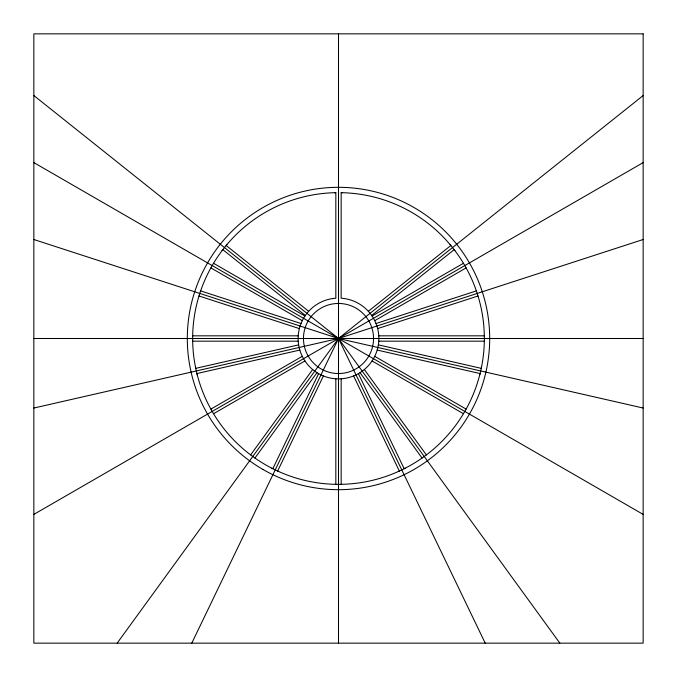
<?xml version="1.0" encoding="UTF-8"?>
<svg xmlns="http://www.w3.org/2000/svg" width="677" height="677" viewBox="0 0 677 677"><rect width="100%" height="100%" fill="white"/><g stroke="black" fill="none" stroke-linecap="round" stroke-linejoin="round"><path stroke-width="1.02" d="M481.499 367.205L481.271 368.356L378.367 344.864M479.79 374.686L480.086 373.552L377.182 350.06M318.622 373.636L272.823 468.729L271.782 468.196M191.786 643.15L338.5 338.5L643.15 95.55M323.42 375.955L277.629 471.048L278.696 471.531M250.625 454.91L312.664 369.524M117.155 643.15L338.5 338.5L643.15 239.514M254.941 458.041L316.98 372.655M222.115 250.592L222.826 249.661L305.344 315.465M226.905 244.592L226.143 245.489L308.67 311.302M368.33 311.302L450.857 245.489L450.095 244.592M371.656 315.465L454.174 249.661L454.885 250.592M210.877 409.103L302.28 356.33M372.054 316.049L463.457 263.277M33.85 514.393L643.15 162.607M213.543 413.723L304.946 360.951M374.719 320.67L466.123 267.897M405.218 468.196L404.177 468.729L358.378 373.636M398.304 471.531L399.371 471.048L353.58 375.955M375.989 323.513L476.363 290.898M377.639 328.59L478.013 295.976M298.633 344.864L195.729 368.356L195.501 367.205M33.85 408.036L338.5 338.5L643.15 408.036M299.818 350.06L196.914 373.552L197.21 374.686M334.658 192.7L335.834 192.666L335.834 298.218A40.375 40.375 0 0 0 303.981 359.445A40.375 40.375 0 0 0 373.019 359.445A40.375 40.375 0 0 0 341.14 298.21L341.166 192.666L342.342 192.7M192.674 335.834L298.218 335.834M378.781 335.834L484.326 335.834M33.85 338.5L643.15 338.5M192.674 341.166L298.218 341.166M378.781 341.166L484.326 341.166M200.637 290.898L301.011 323.513M33.85 239.514L338.5 338.5L559.845 643.15M198.987 295.976L299.361 328.59M213.543 263.277L304.946 316.049M374.719 356.33L466.123 409.103M33.85 162.607L643.15 514.393M210.877 267.897L302.28 320.67M372.054 360.951L463.457 413.723M33.85 95.55L338.5 338.5L485.214 643.15M364.336 369.524L426.375 454.91M360.02 372.655L422.059 458.041M341.166 378.781L341.166 484.326M338.5 33.85L338.5 643.15M335.834 378.781L335.834 484.326M341.166 192.674A145.851 145.851 0 0 1 464.363 412.191A145.851 145.851 0 0 1 212.637 412.191A145.851 145.851 0 0 1 335.834 192.674M643.15 33.85L33.85 33.85L33.85 643.15L643.15 643.15L643.15 33.85M262.913 469.432A151.183 151.183 0 0 0 489.683 338.5A151.183 151.183 0 0 0 262.904 207.568A151.183 151.183 0 0 0 262.913 469.432M320.289 368.432A35.043 35.043 0 0 0 373.535 339.304A35.043 35.043 0 0 0 321.685 307.756A35.043 35.043 0 0 0 320.289 368.432"/></g></svg>
